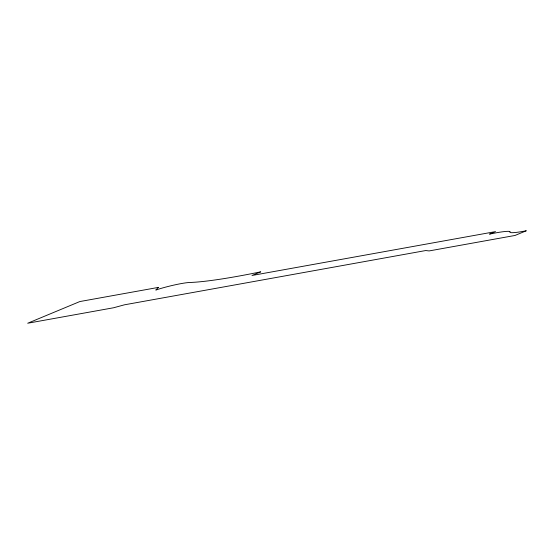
<?xml version="1.0" encoding="UTF-8"?>
<svg xmlns="http://www.w3.org/2000/svg" width="554" height="554" viewBox="0 0 554 554"><rect width="100%" height="100%" fill="white"/><g stroke="black" fill="none" stroke-linecap="round" stroke-linejoin="round"><path stroke-width="0.83" d="M158.499 287.381L155.778 290.067A21.661 2.112 -13.7 0 1 190.167 282.498L194.731 282.228A129.158 12.604 -13.7 0 0 260.726 271.848L251.98 275.483L495.532 231.614L489.514 234.12A29.951 2.922 -13.7 0 1 510.151 231.586A28.933 2.825 -13.7 0 0 526.3 230.769L515.019 235.457L429.128 250.927L425.728 250.547L124.47 304.811L113.591 307.761L27.7 323.231L79.859 301.549L158.499 287.381"/></g></svg>
